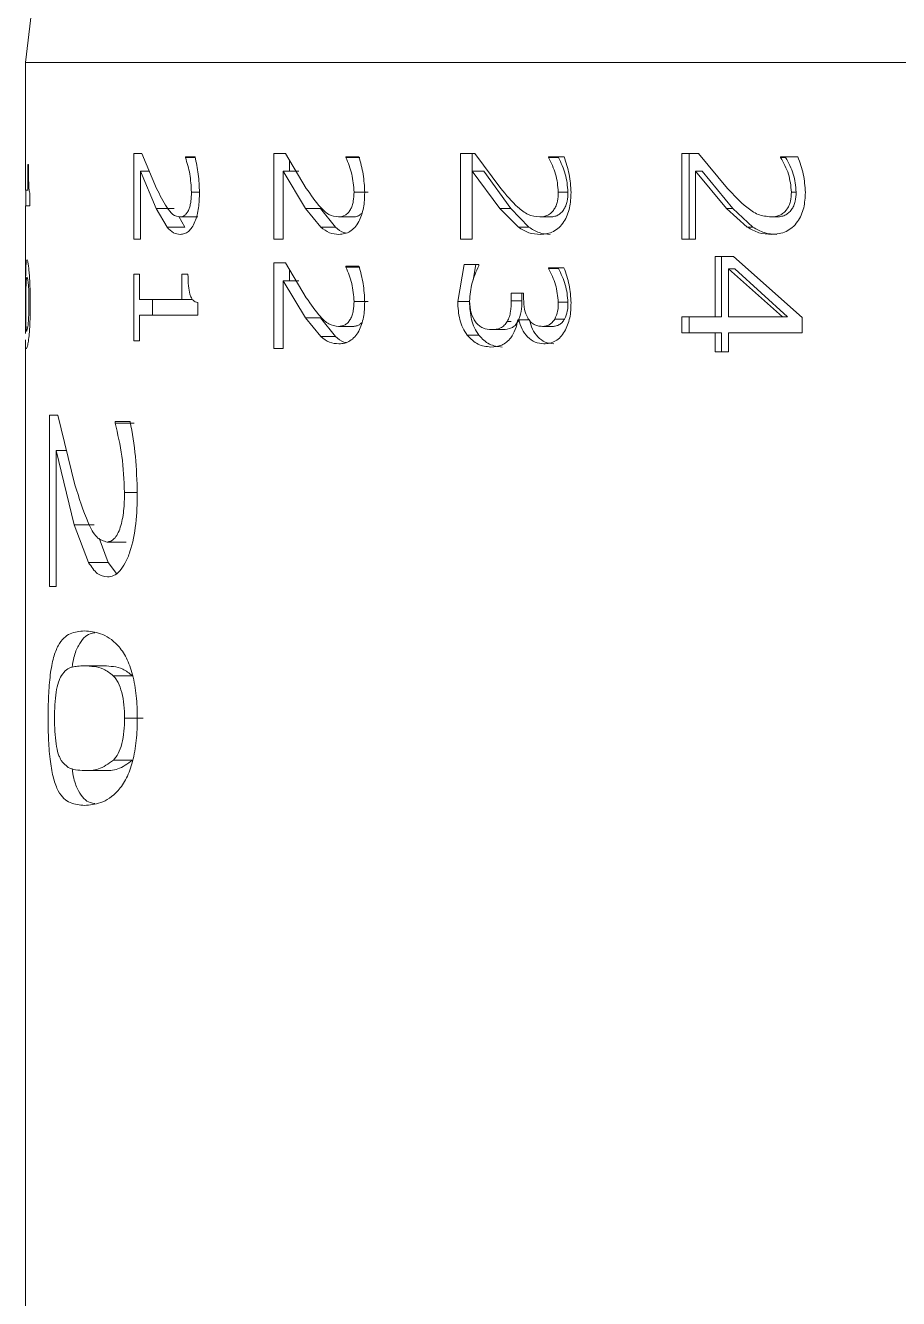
# Model space of a CAD drawing. Header units: millimetres. Extents: x 2 to 278, y 1 to 215.
# Drawn here: x 70.272 to 72.926, y 40.512 to 44.382 of the extents above; entities that cross this region are included whole.
import ezdxf

# ---------------------------------------------------------------- set-up
doc = ezdxf.new("R2010")
doc.units = ezdxf.units.MM

msp = doc.modelspace()

# ---------------------------------------------------------------- linework, layer by layer
at = {"color": 7, "linetype": 'Continuous', "lineweight": 18}
for p, q in [((70.3615, 45.013), (70.2716, 44.27)), ((70.2716, 44.27), (70.2716, 43.8819)), ((70.2735, 44.27), (70.2716, 44.27)), ((76.3041, 44.27), (70.2735, 44.27)), ((70.6011, 43.9929), (70.6256, 43.9929)), ((70.6011, 43.7324), (70.6011, 43.9929)), ((70.6256, 43.9929), (70.6705, 43.8869)), ((70.7578, 43.9832), (70.7873, 43.9832)), ((70.7578, 43.9806), (70.7578, 43.9832)), ((70.7878, 43.9806), (70.7578, 43.9806)), ((71.0264, 43.9929), (71.0618, 43.9929)), ((71.0264, 43.7324), (71.0264, 43.9929)), ((71.0618, 43.9929), (71.1255, 43.8869)), ((71.074, 43.939), (71.074, 43.9727)), ((71.2457, 43.9832), (71.2854, 43.9832)), ((71.2457, 43.9806), (71.2457, 43.9832)), ((71.2887, 43.9806), (71.2457, 43.9806)), ((71.5938, 43.9929), (71.638, 43.9929)), ((71.5938, 43.7324), (71.5938, 43.9929)), ((71.6295, 43.7324), (71.6295, 43.9929)), ((71.638, 43.9929), (71.7164, 43.8869)), ((71.8618, 43.9832), (71.9092, 43.9832)), ((71.8618, 43.9806), (71.8618, 43.9832)), ((71.8919, 43.9806), (71.8618, 43.9806)), ((71.8919, 43.9806), (71.8919, 43.9832)), ((72.2677, 43.9929), (72.3177, 43.9929)), ((72.2677, 43.7324), (72.2677, 43.9929)), ((72.2891, 43.7324), (72.2891, 43.9929)), ((72.3177, 43.9929), (72.4061, 43.8869)), ((72.5676, 43.9832), (72.6197, 43.9832)), ((72.5676, 43.9806), (72.5676, 43.9832)), ((72.5828, 43.9806), (72.5676, 43.9806)), ((72.5828, 43.9806), (72.5828, 43.9832)), ((70.2783, 43.9591), (70.2807, 43.9591)), ((70.2783, 43.8819), (70.2783, 43.9591)), ((70.6211, 43.939), (70.6211, 43.7324)), ((70.669, 43.826), (70.6211, 43.939)), ((70.6484, 43.939), (70.6211, 43.939)), ((71.0553, 43.939), (71.0553, 43.7324)), ((71.1234, 43.826), (71.0553, 43.939)), ((71.1023, 43.939), (71.0553, 43.939)), ((71.6299, 43.939), (71.6299, 43.7324)), ((71.7138, 43.826), (71.6299, 43.939)), ((71.6648, 43.939), (71.6299, 43.939)), ((71.7469, 43.826), (71.6648, 43.939)), ((72.3086, 43.939), (72.3086, 43.7324)), ((72.4031, 43.826), (72.3086, 43.939)), ((72.3292, 43.939), (72.3086, 43.939)), ((72.4218, 43.826), (72.3292, 43.939)), ((70.2716, 43.8819), (70.2783, 43.8819)), ((70.273, 43.8337), (70.273, 43.8819)), ((70.2853, 43.8727), (70.2853, 43.8337)), ((70.8, 43.8755), (70.7763, 43.8755)), ((71.3131, 43.8755), (71.2706, 43.8755)), ((71.9211, 43.8755), (71.8917, 43.8755)), ((72.6149, 43.8755), (72.6005, 43.8755)), ((70.2716, 43.8337), (70.2716, 43.4755)), ((70.2716, 43.8337), (70.2853, 43.8337)), ((70.7021, 43.7691), (70.669, 43.826)), ((70.7241, 43.826), (70.669, 43.826)), ((71.1696, 43.7691), (71.1234, 43.826)), ((71.169, 43.826), (71.1234, 43.826)), ((71.2142, 43.7691), (71.169, 43.826)), ((71.7702, 43.7691), (71.7138, 43.826)), ((71.7469, 43.826), (71.7138, 43.826)), ((71.8021, 43.7691), (71.7469, 43.826)), ((72.4661, 43.7691), (72.4031, 43.826)), ((72.4218, 43.826), (72.4031, 43.826)), ((72.4834, 43.7691), (72.4218, 43.826)), ((70.7566, 43.7691), (70.7383, 43.8011)), ((70.7952, 43.8), (70.7415, 43.8)), ((71.2671, 43.8), (71.2236, 43.8)), ((71.866, 43.8), (71.8354, 43.8)), ((72.5543, 43.8), (72.5385, 43.8)), ((70.7566, 43.7691), (70.7021, 43.7691)), ((71.2142, 43.7691), (71.1696, 43.7691)), ((71.8021, 43.7691), (71.7702, 43.7691)), ((72.4834, 43.7691), (72.4661, 43.7691)), ((70.6011, 43.7324), (70.6211, 43.7324)), ((71.0264, 43.7324), (71.0553, 43.7324)), ((71.5938, 43.7324), (71.6299, 43.7324)), ((72.2677, 43.7324), (72.3086, 43.7324)), ((71.0264, 43.6601), (71.0618, 43.6601)), ((71.0264, 43.3997), (71.0264, 43.6601)), ((71.0618, 43.6601), (71.1255, 43.5542)), ((72.3681, 43.6794), (72.4246, 43.6794)), ((72.3681, 43.4961), (72.3681, 43.6794)), ((72.3875, 43.4961), (72.3875, 43.6794)), ((72.4246, 43.6794), (72.6334, 43.4941)), ((70.6011, 43.6263), (70.6188, 43.6263)), ((70.6011, 43.4238), (70.6011, 43.6263)), ((70.6188, 43.6263), (70.6188, 43.5492)), ((70.7473, 43.6263), (70.7657, 43.6263)), ((70.7473, 43.5492), (70.7473, 43.6263)), ((71.074, 43.6062), (71.074, 43.6399)), ((71.2457, 43.6505), (71.2854, 43.6505)), ((71.2457, 43.6478), (71.2457, 43.6505)), ((71.2887, 43.6478), (71.2457, 43.6478)), ((71.5858, 43.5425), (71.6057, 43.6553)), ((71.6057, 43.6553), (71.6501, 43.6553)), ((71.633, 43.6082), (71.6411, 43.6553)), ((71.6501, 43.6553), (71.6501, 43.6514)), ((71.8618, 43.6456), (71.9089, 43.6456)), ((71.8618, 43.6431), (71.8618, 43.6456)), ((71.8618, 43.6431), (71.8919, 43.6431)), ((71.8919, 43.6431), (71.8919, 43.6456)), ((72.4095, 43.642), (72.4095, 43.4961)), ((72.5734, 43.4961), (72.4095, 43.642)), ((72.428, 43.642), (72.4095, 43.642)), ((72.5885, 43.4961), (72.428, 43.642)), ((71.0553, 43.6062), (71.0553, 43.3997)), ((71.1234, 43.4933), (71.0553, 43.6062)), ((71.1023, 43.6062), (71.0553, 43.6062)), ((70.6188, 43.5492), (70.7473, 43.5492)), ((70.6576, 43.5009), (70.6576, 43.5492)), ((70.7794, 43.5492), (70.7473, 43.5492)), ((71.3131, 43.5427), (71.2706, 43.5427)), ((71.5858, 43.5425), (71.6217, 43.5425)), ((71.7485, 43.5685), (71.786, 43.5685)), ((71.7485, 43.5454), (71.7485, 43.5685)), ((71.7485, 43.5454), (71.7809, 43.5454)), ((71.7809, 43.5454), (71.7809, 43.5685)), ((71.786, 43.5685), (71.786, 43.5509)), ((70.7952, 43.5399), (70.7952, 43.5009)), ((71.8917, 43.5407), (71.9211, 43.5407)), ((70.6188, 43.5009), (70.6188, 43.4238)), ((70.6188, 43.5009), (70.7952, 43.5009)), ((71.1696, 43.4363), (71.1234, 43.4933)), ((71.169, 43.4933), (71.1234, 43.4933)), ((71.2142, 43.4363), (71.169, 43.4933)), ((71.2671, 43.4672), (71.2236, 43.4672)), ((71.7366, 43.4821), (71.7487, 43.4821)), ((71.7685, 43.4876), (71.7717, 43.4876)), ((71.7717, 43.4876), (71.8036, 43.4876)), ((71.8434, 43.4672), (71.8738, 43.4672)), ((71.8809, 43.4893), (71.9106, 43.4893)), ((72.2677, 43.4961), (72.3681, 43.4961)), ((72.2677, 43.4479), (72.2677, 43.4961)), ((72.2891, 43.4479), (72.2891, 43.4961)), ((72.3875, 43.4961), (72.3681, 43.4961)), ((72.4095, 43.4961), (72.5734, 43.4961)), ((72.5885, 43.4961), (72.5734, 43.4961)), ((72.6334, 43.4941), (72.6334, 43.4479)), ((70.2716, 43.4259), (70.2716, 38.936)), ((70.2719, 43.4453), (70.2722, 43.4639)), ((70.2735, 43.4537), (70.2744, 43.4527)), ((71.2142, 43.4363), (71.1696, 43.4363)), ((71.6149, 43.4405), (71.6501, 43.4405)), ((71.6896, 43.4575), (71.7232, 43.4575)), ((72.2677, 43.4479), (72.3681, 43.4479)), ((72.3681, 43.39), (72.3681, 43.4479)), ((72.3875, 43.4479), (72.3681, 43.4479)), ((72.3875, 43.39), (72.3875, 43.4479)), ((72.4095, 43.4479), (72.4095, 43.39)), ((72.4095, 43.4479), (72.6334, 43.4479)), ((70.6011, 43.4238), (70.6188, 43.4238)), ((71.0264, 43.3997), (71.0553, 43.3997)), ((72.3681, 43.39), (72.4095, 43.39)), ((70.3446, 43.1973), (70.3696, 43.1973)), ((70.3446, 42.6765), (70.3446, 43.1973)), ((70.3696, 43.1973), (70.422, 42.9854)), ((70.5441, 43.178), (70.5902, 43.178)), ((70.5441, 43.1728), (70.5441, 43.178)), ((70.6018, 43.1728), (70.5441, 43.1728)), ((70.3648, 43.0896), (70.3648, 42.6765)), ((70.4201, 42.8637), (70.3648, 43.0896)), ((70.3963, 43.0896), (70.3648, 43.0896)), ((70.6105, 42.9625), (70.5728, 42.9625)), ((70.4635, 42.7497), (70.4201, 42.8637)), ((70.4805, 42.8637), (70.4201, 42.8637)), ((70.523, 42.7497), (70.4954, 42.8236)), ((70.5779, 42.8115), (70.5196, 42.8115)), ((70.523, 42.7497), (70.4635, 42.7497)), ((70.5487, 42.7165), (70.523, 42.7497)), ((70.3446, 42.6765), (70.3648, 42.6765)), ((70.5107, 42.4353), (70.451, 42.4353)), ((70.5965, 42.4052), (70.5386, 42.4052)), ((70.6299, 42.2762), (70.5728, 42.2762)), ((70.511, 42.117), (70.4513, 42.117)), ((70.5969, 42.1481), (70.539, 42.1481))]:
    msp.add_line(p, q, dxfattribs=at)
for points, knots in [([(70.7763, 43.8755), (70.7752, 43.8942), (70.7731, 43.9316), (70.7629, 43.9642), (70.7578, 43.9806)], [0, 0, 0, 0, 0.4997574, 1, 1, 1, 1]), ([(70.7873, 43.9832), (70.791, 43.9656), (70.7985, 43.9305), (70.7999, 43.8929), (70.8006, 43.8742)], [0, 0, 0, 0, 0.500032, 1, 1, 1, 1]), ([(71.2706, 43.8755), (71.2692, 43.8942), (71.2663, 43.9316), (71.2525, 43.9642), (71.2457, 43.9806)], [0, 0, 0, 0, 0.499757, 1, 1, 1, 1]), ([(71.2854, 43.9832), (71.2903, 43.9656), (71.3003, 43.9305), (71.3022, 43.8929), (71.3031, 43.8742)], [0, 0, 0, 0, 0.500032, 1, 1, 1, 1]), ([(71.8917, 43.8755), (71.89, 43.8942), (71.8865, 43.9316), (71.8701, 43.9642), (71.8618, 43.9806)], [0, 0, 0, 0, 0.499757, 1, 1, 1, 1]), ([(71.9211, 43.8755), (71.9194, 43.8941), (71.916, 43.9315), (71.8999, 43.9642), (71.8919, 43.9806)], [0, 0, 0, 0, 0.5005938, 1, 1, 1, 1]), ([(71.9092, 43.9832), (71.9151, 43.9656), (71.9269, 43.9305), (71.9292, 43.8929), (71.9303, 43.8742)], [0, 0, 0, 0, 0.500032, 1, 1, 1, 1]), ([(72.6005, 43.8755), (72.5986, 43.8942), (72.5948, 43.9316), (72.5767, 43.9642), (72.5676, 43.9806)], [0, 0, 0, 0, 0.499757, 1, 1, 1, 1]), ([(72.6149, 43.8755), (72.6131, 43.8941), (72.6094, 43.9315), (72.5917, 43.9642), (72.5828, 43.9806)], [0, 0, 0, 0, 0.5005938, 1, 1, 1, 1]), ([(72.6197, 43.9832), (72.6262, 43.9656), (72.6391, 43.9305), (72.6416, 43.8929), (72.6428, 43.8742)], [0, 0, 0, 0, 0.500032, 1, 1, 1, 1]), ([(70.2807, 43.9591), (70.2807, 43.9469), (70.2808, 43.9261), (70.2813, 43.9064), (70.2816, 43.8983)], [0, 0, 0, 0, 0.586701, 1, 1, 1, 1]), ([(70.2816, 43.8983), (70.2818, 43.8944), (70.2822, 43.8872), (70.283, 43.8788), (70.284, 43.8742), (70.2849, 43.8732), (70.2853, 43.8727)], [0, 0, 0, 0, 0.26977, 0.499699, 0.721453, 1, 1, 1, 1]), ([(70.6705, 43.8869), (70.6803, 43.867), (70.6949, 43.8373), (70.7191, 43.8045), (70.7341, 43.8015), (70.7415, 43.8)], [0, 0, 0, 0, 0.5010759, 0.7508625, 1, 1, 1, 1]), ([(70.7415, 43.8), (70.7466, 43.8008), (70.7542, 43.802), (70.763, 43.8119), (70.7683, 43.822), (70.7723, 43.8342), (70.7756, 43.852), (70.7761, 43.8661), (70.7763, 43.8755)], [0, 0, 0, 0, 0.249421, 0.372272, 0.499385, 0.621869, 0.74984, 1, 1, 1, 1]), ([(70.8006, 43.8742), (70.8002, 43.8586), (70.7993, 43.8275), (70.7901, 43.7907), (70.7782, 43.7678), (70.7673, 43.7553), (70.7551, 43.7481), (70.7467, 43.7473), (70.7424, 43.7469)], [0, 0, 0, 0, 0.250225, 0.499474, 0.626932, 0.749688, 0.871298, 1, 1, 1, 1]), ([(71.1255, 43.8869), (71.1392, 43.867), (71.1596, 43.8373), (71.1931, 43.8045), (71.2135, 43.8015), (71.2236, 43.8)], [0, 0, 0, 0, 0.501076, 0.750863, 1, 1, 1, 1]), ([(71.2236, 43.8), (71.2305, 43.8008), (71.2408, 43.802), (71.2527, 43.8119), (71.2598, 43.822), (71.2652, 43.8342), (71.2697, 43.852), (71.2703, 43.8661), (71.2706, 43.8755)], [0, 0, 0, 0, 0.249421, 0.372272, 0.499385, 0.621869, 0.74984, 1, 1, 1, 1]), ([(71.3031, 43.8742), (71.3025, 43.8586), (71.3014, 43.8275), (71.2891, 43.7907), (71.2732, 43.7678), (71.2586, 43.7553), (71.2421, 43.7481), (71.2307, 43.7473), (71.2248, 43.7469)], [0, 0, 0, 0, 0.2502252, 0.4994744, 0.6269322, 0.7496877, 0.8712984, 1, 1, 1, 1]), ([(71.7164, 43.8869), (71.7331, 43.867), (71.7581, 43.8373), (71.7986, 43.8045), (71.8232, 43.8015), (71.8354, 43.8)], [0, 0, 0, 0, 0.501076, 0.750863, 1, 1, 1, 1]), ([(71.8354, 43.8), (71.8437, 43.8008), (71.8561, 43.802), (71.8703, 43.8119), (71.8788, 43.822), (71.8852, 43.8342), (71.8906, 43.852), (71.8913, 43.8661), (71.8917, 43.8755)], [0, 0, 0, 0, 0.2494209, 0.3722717, 0.4993849, 0.6218691, 0.7498395, 1, 1, 1, 1]), ([(71.9303, 43.8742), (71.9296, 43.8586), (71.9282, 43.8275), (71.9137, 43.7907), (71.8947, 43.7678), (71.8773, 43.7553), (71.8576, 43.7481), (71.8439, 43.7473), (71.8369, 43.7469)], [0, 0, 0, 0, 0.250225, 0.499474, 0.626932, 0.749688, 0.871298, 1, 1, 1, 1]), ([(71.866, 43.8), (71.8701, 43.8002), (71.8781, 43.8007), (71.8898, 43.8046), (71.9001, 43.8119), (71.9085, 43.822), (71.9148, 43.8342), (71.92, 43.852), (71.9207, 43.8661), (71.9211, 43.8755)], [0, 0, 0, 0, 0.126623, 0.247579, 0.369496, 0.496368, 0.61913, 0.747881, 1, 1, 1, 1]), ([(72.4061, 43.8869), (72.4247, 43.867), (72.4526, 43.8373), (72.4977, 43.8045), (72.5249, 43.8015), (72.5385, 43.8)], [0, 0, 0, 0, 0.501076, 0.750863, 1, 1, 1, 1]), ([(72.5385, 43.8), (72.5476, 43.8008), (72.5613, 43.802), (72.5769, 43.8119), (72.5863, 43.822), (72.5934, 43.8342), (72.5993, 43.852), (72.6, 43.8661), (72.6005, 43.8755)], [0, 0, 0, 0, 0.249421, 0.372272, 0.499385, 0.621869, 0.74984, 1, 1, 1, 1]), ([(72.6428, 43.8742), (72.642, 43.8586), (72.6405, 43.8275), (72.6246, 43.7907), (72.6038, 43.7678), (72.5846, 43.7553), (72.5629, 43.7481), (72.5478, 43.7473), (72.5401, 43.7469)], [0, 0, 0, 0, 0.250225, 0.499474, 0.626932, 0.749688, 0.871298, 1, 1, 1, 1]), ([(72.5543, 43.8), (72.5588, 43.8002), (72.5677, 43.8007), (72.5805, 43.8046), (72.5919, 43.8119), (72.6011, 43.822), (72.608, 43.8342), (72.6138, 43.852), (72.6145, 43.8661), (72.6149, 43.8755)], [0, 0, 0, 0, 0.126623, 0.247579, 0.369496, 0.496368, 0.61913, 0.747881, 1, 1, 1, 1]), ([(71.2671, 43.8), (71.2705, 43.8002), (71.2772, 43.8008), (71.2863, 43.8041), (71.2911, 43.8087), (71.2933, 43.8107)], [0, 0, 0, 0, 0.3701323, 0.7236982, 1, 1, 1, 1]), ([(70.7424, 43.7469), (70.7352, 43.7477), (70.7207, 43.7492), (70.7083, 43.7625), (70.7021, 43.7691)], [0, 0, 0, 0, 0.499617, 1, 1, 1, 1]), ([(71.2248, 43.7469), (71.215, 43.7477), (71.1952, 43.7492), (71.1781, 43.7625), (71.1696, 43.7691)], [0, 0, 0, 0, 0.499617, 1, 1, 1, 1]), ([(71.2465, 43.751), (71.2443, 43.7514), (71.2325, 43.7531), (71.2224, 43.7619), (71.2142, 43.7691)], [0, 0, 0, 0, 0.18757, 1, 1, 1, 1]), ([(71.8369, 43.7469), (71.825, 43.7477), (71.8012, 43.7492), (71.7805, 43.7625), (71.7702, 43.7691)], [0, 0, 0, 0, 0.4996171, 1, 1, 1, 1]), ([(71.8674, 43.7469), (71.8558, 43.7477), (71.8324, 43.7494), (71.8122, 43.7625), (71.8021, 43.7691)], [0, 0, 0, 0, 0.499226, 1, 1, 1, 1]), ([(72.5401, 43.7469), (72.5269, 43.7477), (72.5006, 43.7492), (72.4776, 43.7625), (72.4661, 43.7691)], [0, 0, 0, 0, 0.499617, 1, 1, 1, 1]), ([(72.5558, 43.7469), (72.5429, 43.7477), (72.5171, 43.7494), (72.4946, 43.7625), (72.4834, 43.7691)], [0, 0, 0, 0, 0.4992261, 1, 1, 1, 1]), ([(70.2723, 43.6247), (70.2724, 43.632), (70.2727, 43.6466), (70.2732, 43.6561), (70.2735, 43.6598), (70.2735, 43.6598), (70.2741, 43.6671), (70.2751, 43.6684), (70.276, 43.6697)], [0, 0, 0, 0, 0.250513, 0.500177, 0.500531, 0.500629, 0.500675, 1, 1, 1, 1]), ([(70.276, 43.6697), (70.2771, 43.6683), (70.2786, 43.6662), (70.2811, 43.65), (70.2833, 43.6276), (70.2857, 43.5903), (70.2861, 43.5551), (70.2862, 43.5375)], [0, 0, 0, 0, 0.249915, 0.373966, 0.500703, 0.750266, 1, 1, 1, 1]), ([(70.2719, 43.5442), (70.2719, 43.5586), (70.2719, 43.5874), (70.2721, 43.6123), (70.2723, 43.6247)], [0, 0, 0, 0, 0.500897, 1, 1, 1, 1]), ([(70.7657, 43.6263), (70.7659, 43.6141), (70.7663, 43.5933), (70.7699, 43.5737), (70.7715, 43.5655)], [0, 0, 0, 0, 0.586701, 1, 1, 1, 1]), ([(71.2706, 43.5427), (71.2692, 43.5614), (71.2663, 43.5988), (71.2525, 43.6315), (71.2457, 43.6478)], [0, 0, 0, 0, 0.499757, 1, 1, 1, 1]), ([(71.2854, 43.6505), (71.2903, 43.6329), (71.3003, 43.5977), (71.3022, 43.5602), (71.3031, 43.5414)], [0, 0, 0, 0, 0.500032, 1, 1, 1, 1]), ([(71.6501, 43.6514), (71.6422, 43.6345), (71.6265, 43.601), (71.6234, 43.5629), (71.6218, 43.5441)], [0, 0, 0, 0, 0.506063, 1, 1, 1, 1]), ([(71.8917, 43.5407), (71.8899, 43.5588), (71.8864, 43.5953), (71.8701, 43.6271), (71.8618, 43.6431)], [0, 0, 0, 0, 0.495996, 1, 1, 1, 1]), ([(71.9211, 43.5407), (71.9194, 43.5588), (71.916, 43.5952), (71.8999, 43.627), (71.8919, 43.6431)], [0, 0, 0, 0, 0.4968586, 1, 1, 1, 1]), ([(71.9089, 43.6456), (71.9149, 43.6284), (71.9268, 43.594), (71.9291, 43.5571), (71.9303, 43.5387)], [0, 0, 0, 0, 0.500065, 1, 1, 1, 1]), ([(70.2732, 43.5869), (70.2731, 43.5827), (70.273, 43.5744), (70.2728, 43.5557), (70.2728, 43.5412), (70.2728, 43.5315)], [0, 0, 0, 0, 0.251607, 0.499623, 1, 1, 1, 1]), ([(70.2761, 43.6167), (70.2755, 43.6161), (70.2745, 43.6151), (70.2736, 43.6018), (70.2733, 43.5919), (70.2732, 43.5869)], [0, 0, 0, 0, 0.499421, 0.74771, 1, 1, 1, 1]), ([(70.2823, 43.5381), (70.2822, 43.5493), (70.2821, 43.5662), (70.2812, 43.5859), (70.2803, 43.5979), (70.2793, 43.607), (70.2778, 43.6151), (70.2768, 43.616), (70.2761, 43.6167)], [0, 0, 0, 0, 0.249293, 0.373882, 0.499552, 0.618742, 0.743814, 1, 1, 1, 1]), ([(70.2724, 43.454), (70.2722, 43.468), (70.2719, 43.496), (70.2719, 43.5282), (70.2719, 43.5442)], [0, 0, 0, 0, 0.500294, 1, 1, 1, 1]), ([(70.7715, 43.5655), (70.7729, 43.5616), (70.7756, 43.5544), (70.7809, 43.546), (70.7876, 43.5414), (70.7925, 43.5405), (70.7952, 43.5399)], [0, 0, 0, 0, 0.26977, 0.499699, 0.721453, 1, 1, 1, 1]), ([(71.1255, 43.5542), (71.1392, 43.5343), (71.1596, 43.5045), (71.1931, 43.4717), (71.2135, 43.4687), (71.2236, 43.4672)], [0, 0, 0, 0, 0.501076, 0.750863, 1, 1, 1, 1]), ([(71.2236, 43.4672), (71.2305, 43.468), (71.2408, 43.4692), (71.2527, 43.4791), (71.2598, 43.4892), (71.2652, 43.5014), (71.2697, 43.5192), (71.2703, 43.5333), (71.2706, 43.5427)], [0, 0, 0, 0, 0.249421, 0.372272, 0.499385, 0.621869, 0.74984, 1, 1, 1, 1]), ([(71.6149, 43.4405), (71.61, 43.4477), (71.6004, 43.462), (71.5884, 43.4964), (71.5869, 43.5241), (71.5858, 43.5425)], [0, 0, 0, 0, 0.250187, 0.5004476, 1, 1, 1, 1]), ([(71.6501, 43.4405), (71.6454, 43.4477), (71.6359, 43.462), (71.6242, 43.4965), (71.6227, 43.5241), (71.6217, 43.5425)], [0, 0, 0, 0, 0.2490601, 0.4992178, 1, 1, 1, 1]), ([(71.6218, 43.5441), (71.6225, 43.5318), (71.6239, 43.5088), (71.6346, 43.4896), (71.6396, 43.4807)], [0, 0, 0, 0, 0.531205, 1, 1, 1, 1]), ([(71.7366, 43.4821), (71.7389, 43.4869), (71.7436, 43.4965), (71.7477, 43.5181), (71.7481, 43.5345), (71.7485, 43.5454)], [0, 0, 0, 0, 0.2520863, 0.4997244, 1, 1, 1, 1]), ([(71.7692, 43.4821), (71.773, 43.4921), (71.7807, 43.5123), (71.7808, 43.5343), (71.7809, 43.5454)], [0, 0, 0, 0, 0.497582, 1, 1, 1, 1]), ([(71.786, 43.5509), (71.7865, 43.54), (71.7875, 43.52), (71.7959, 43.4961), (71.8066, 43.4812), (71.8173, 43.4728), (71.8299, 43.4682), (71.8387, 43.4675), (71.8434, 43.4672)], [0, 0, 0, 0, 0.270809, 0.499726, 0.6270901, 0.7498317, 0.8648121, 1, 1, 1, 1]), ([(70.2728, 43.5315), (70.2728, 43.5179), (70.2729, 43.4906), (70.2733, 43.466), (70.2735, 43.4537)], [0, 0, 0, 0, 0.499901, 1, 1, 1, 1]), ([(70.2805, 43.483), (70.2811, 43.4911), (70.2821, 43.5072), (70.2822, 43.5278), (70.2823, 43.5381)], [0, 0, 0, 0, 0.499541, 1, 1, 1, 1]), ([(70.2862, 43.5375), (70.2861, 43.5206), (70.2859, 43.4953), (70.2845, 43.4644), (70.2835, 43.4516), (70.283, 43.445)], [0, 0, 0, 0, 0.499334, 0.745263, 1, 1, 1, 1]), ([(71.3031, 43.5414), (71.3025, 43.5258), (71.3014, 43.4947), (71.2891, 43.4579), (71.2732, 43.435), (71.2586, 43.4225), (71.2421, 43.4153), (71.2307, 43.4145), (71.2248, 43.4141)], [0, 0, 0, 0, 0.250225, 0.499474, 0.626932, 0.749688, 0.871298, 1, 1, 1, 1]), ([(71.8809, 43.4893), (71.8844, 43.4974), (71.8913, 43.5136), (71.8916, 43.5316), (71.8917, 43.5407)], [0, 0, 0, 0, 0.4988964, 1, 1, 1, 1]), ([(71.9106, 43.4893), (71.9139, 43.4974), (71.9207, 43.5137), (71.921, 43.5316), (71.9211, 43.5407)], [0, 0, 0, 0, 0.4982279, 1, 1, 1, 1]), ([(71.9303, 43.5387), (71.93, 43.5233), (71.9294, 43.4925), (71.917, 43.4651), (71.9108, 43.4514)], [0, 0, 0, 0, 0.5010319, 1, 1, 1, 1]), ([(70.2717, 43.4755), (70.2716, 43.4713), (70.2716, 43.458), (70.272, 43.4556), (70.2724, 43.454)], [0, 0, 0, 0, 0.318099, 1, 1, 1, 1]), ([(70.2744, 43.4527), (70.2753, 43.4533), (70.2766, 43.4542), (70.2789, 43.4658), (70.28, 43.4773), (70.2805, 43.483)], [0, 0, 0, 0, 0.5003447, 0.7524202, 1, 1, 1, 1]), ([(71.2671, 43.4672), (71.2705, 43.4675), (71.2772, 43.468), (71.2863, 43.4714), (71.2911, 43.4759), (71.2933, 43.4779)], [0, 0, 0, 0, 0.370132, 0.723698, 1, 1, 1, 1]), ([(71.6396, 43.4807), (71.6432, 43.4768), (71.65, 43.4694), (71.6665, 43.459), (71.6802, 43.4581), (71.6896, 43.4575)], [0, 0, 0, 0, 0.265554, 0.500692, 1, 1, 1, 1]), ([(71.6896, 43.4575), (71.6986, 43.4582), (71.712, 43.4591), (71.7278, 43.47), (71.7336, 43.478), (71.7366, 43.4821)], [0, 0, 0, 0, 0.499616, 0.74405, 1, 1, 1, 1]), ([(71.7232, 43.4575), (71.7321, 43.4582), (71.7452, 43.4592), (71.7607, 43.47), (71.7663, 43.478), (71.7692, 43.4821)], [0, 0, 0, 0, 0.497626, 0.742325, 1, 1, 1, 1]), ([(71.7685, 43.4876), (71.7664, 43.4773), (71.7623, 43.4573), (71.7521, 43.4406), (71.7472, 43.4326)], [0, 0, 0, 0, 0.518306, 1, 1, 1, 1]), ([(71.8474, 43.4141), (71.8384, 43.4151), (71.8203, 43.4172), (71.7975, 43.4346), (71.7798, 43.4582), (71.7744, 43.4778), (71.7717, 43.4876)], [0, 0, 0, 0, 0.249905, 0.499757, 0.750025, 1, 1, 1, 1]), ([(71.8777, 43.4141), (71.8689, 43.4152), (71.8512, 43.4172), (71.8288, 43.4347), (71.8115, 43.4583), (71.8062, 43.4778), (71.8036, 43.4876)], [0, 0, 0, 0, 0.247716, 0.496689, 0.747806, 1, 1, 1, 1]), ([(71.8434, 43.4672), (71.8474, 43.4675), (71.8547, 43.4681), (71.8651, 43.4721), (71.8739, 43.4793), (71.8785, 43.4858), (71.8809, 43.4893)], [0, 0, 0, 0, 0.269871, 0.50161, 0.734841, 1, 1, 1, 1]), ([(71.8738, 43.4672), (71.8777, 43.4675), (71.8849, 43.4681), (71.895, 43.4722), (71.9037, 43.4793), (71.9082, 43.4858), (71.9106, 43.4893)], [0, 0, 0, 0, 0.269462, 0.49794, 0.736239, 1, 1, 1, 1]), ([(70.274, 43.3997), (70.273, 43.3998), (70.2715, 43.4), (70.2718, 43.4197), (70.2718, 43.4259)], [0, 0, 0, 0, 0.68738, 1, 1, 1, 1]), ([(70.283, 43.445), (70.2822, 43.4369), (70.2805, 43.4204), (70.277, 43.402), (70.2752, 43.4006), (70.274, 43.3997)], [0, 0, 0, 0, 0.248488, 0.499989, 1, 1, 1, 1]), ([(71.2248, 43.4141), (71.215, 43.4149), (71.1952, 43.4165), (71.1781, 43.4297), (71.1696, 43.4363)], [0, 0, 0, 0, 0.499617, 1, 1, 1, 1]), ([(71.2465, 43.4182), (71.2443, 43.4186), (71.2325, 43.4203), (71.2224, 43.4291), (71.2142, 43.4363)], [0, 0, 0, 0, 0.18757, 1, 1, 1, 1]), ([(71.6869, 43.4045), (71.6732, 43.4059), (71.6458, 43.4088), (71.6252, 43.43), (71.6149, 43.4405)], [0, 0, 0, 0, 0.50013, 1, 1, 1, 1]), ([(71.7206, 43.4045), (71.7072, 43.406), (71.6803, 43.4089), (71.6602, 43.43), (71.6501, 43.4405)], [0, 0, 0, 0, 0.498564, 1, 1, 1, 1]), ([(71.7472, 43.4326), (71.743, 43.428), (71.7348, 43.419), (71.7148, 43.4064), (71.6981, 43.4053), (71.6869, 43.4045)], [0, 0, 0, 0, 0.257463, 0.500796, 1, 1, 1, 1]), ([(71.9108, 43.4514), (71.9069, 43.4458), (71.8992, 43.4346), (71.8837, 43.4224), (71.866, 43.4152), (71.8536, 43.4145), (71.8474, 43.4141)], [0, 0, 0, 0, 0.253955, 0.499903, 0.749753, 1, 1, 1, 1]), ([(70.5728, 42.9625), (70.5711, 42.9999), (70.5676, 43.0747), (70.5519, 43.1401), (70.5441, 43.1728)], [0, 0, 0, 0, 0.4997566, 1, 1, 1, 1]), ([(70.5902, 43.178), (70.5962, 43.1429), (70.6082, 43.0725), (70.6105, 42.9975), (70.6117, 42.96)], [0, 0, 0, 0, 0.500032, 1, 1, 1, 1]), ([(70.422, 42.9854), (70.4346, 42.9457), (70.4533, 42.8861), (70.4869, 42.8206), (70.5087, 42.8145), (70.5196, 42.8115)], [0, 0, 0, 0, 0.501082, 0.750868, 1, 1, 1, 1]), ([(70.5196, 42.8115), (70.5272, 42.8132), (70.5385, 42.8156), (70.552, 42.8354), (70.5602, 42.8556), (70.5664, 42.8799), (70.5717, 42.9155), (70.5724, 42.9438), (70.5728, 42.9625)], [0, 0, 0, 0, 0.2490713, 0.3723088, 0.4992995, 0.6217846, 0.7497869, 1, 1, 1, 1]), ([(70.6117, 42.96), (70.611, 42.9288), (70.6096, 42.8665), (70.5946, 42.793), (70.5757, 42.7472), (70.5585, 42.722), (70.5397, 42.7077), (70.5272, 42.7062), (70.5209, 42.7054)], [0, 0, 0, 0, 0.250227, 0.499473, 0.626921, 0.749677, 0.874776, 1, 1, 1, 1]), ([(70.5209, 42.7054), (70.5103, 42.7071), (70.489, 42.7104), (70.472, 42.7366), (70.4635, 42.7497)], [0, 0, 0, 0, 0.500071, 1, 1, 1, 1]), ([(70.3404, 42.2762), (70.3405, 42.2876), (70.3406, 42.3104), (70.3421, 42.3554), (70.3463, 42.4097), (70.3564, 42.4633), (70.3757, 42.5104), (70.4063, 42.5376), (70.4361, 42.5401), (70.451, 42.5414)], [0, 0, 0, 0, 0.062651, 0.125276, 0.250128, 0.374852, 0.499804, 0.749563, 1, 1, 1, 1]), ([(70.4134, 42.4313), (70.4151, 42.4414), (70.4198, 42.4698), (70.4373, 42.5091), (70.4586, 42.5324), (70.478, 42.5351), (70.483, 42.5358)], [0, 0, 0, 0, 0.130654, 0.366592, 0.836033, 1, 1, 1, 1]), ([(70.451, 42.5414), (70.4669, 42.5401), (70.4988, 42.5374), (70.5449, 42.5106), (70.5789, 42.4626), (70.5989, 42.4092), (70.6101, 42.3446), (70.6112, 42.299), (70.6117, 42.2762)], [0, 0, 0, 0, 0.249347, 0.498929, 0.628792, 0.749703, 0.874971, 1, 1, 1, 1]), ([(70.451, 42.4353), (70.4439, 42.4351), (70.4308, 42.4347), (70.4127, 42.4317), (70.396, 42.4256), (70.386, 42.4124), (70.381, 42.4058)], [0, 0, 0, 0, 0.272659, 0.500274, 0.750253, 1, 1, 1, 1]), ([(70.5386, 42.4052), (70.5287, 42.413), (70.509, 42.4285), (70.4791, 42.4336), (70.4607, 42.4347), (70.451, 42.4353)], [0, 0, 0, 0, 0.325357, 0.644817, 1, 1, 1, 1]), ([(70.5965, 42.4052), (70.5868, 42.413), (70.5676, 42.4285), (70.5383, 42.4336), (70.5202, 42.4347), (70.5107, 42.4353)], [0, 0, 0, 0, 0.3256678, 0.645012, 1, 1, 1, 1]), ([(70.381, 42.4058), (70.3777, 42.3996), (70.3713, 42.3874), (70.3642, 42.3564), (70.3605, 42.3173), (70.3602, 42.2899), (70.3601, 42.2762)], [0, 0, 0, 0, 0.250209, 0.499842, 0.749528, 1, 1, 1, 1]), ([(70.5728, 42.2762), (70.5725, 42.2897), (70.572, 42.3168), (70.5654, 42.3553), (70.5555, 42.3808), (70.5462, 42.3963), (70.5411, 42.4022), (70.5386, 42.4052)], [0, 0, 0, 0, 0.250235, 0.499898, 0.749422, 0.874667, 1, 1, 1, 1]), ([(70.4513, 42.0109), (70.4363, 42.0122), (70.4065, 42.0148), (70.3756, 42.0415), (70.3564, 42.0897), (70.3464, 42.1434), (70.3412, 42.2077), (70.3407, 42.2533), (70.3404, 42.2762)], [0, 0, 0, 0, 0.250488, 0.500302, 0.629631, 0.750037, 0.874893, 1, 1, 1, 1]), ([(70.3601, 42.2762), (70.3602, 42.2626), (70.3605, 42.2356), (70.3642, 42.197), (70.3699, 42.1715), (70.3756, 42.1561), (70.3789, 42.1505), (70.3805, 42.1476)], [0, 0, 0, 0, 0.250253, 0.499973, 0.749427, 0.874667, 1, 1, 1, 1]), ([(70.6117, 42.2762), (70.6116, 42.2648), (70.6113, 42.242), (70.608, 42.197), (70.5991, 42.1437), (70.5792, 42.0905), (70.5453, 42.0426), (70.4993, 42.0149), (70.4673, 42.0123), (70.4513, 42.0109)], [0, 0, 0, 0, 0.062656, 0.125283, 0.250134, 0.369792, 0.499748, 0.749555, 1, 1, 1, 1]), ([(70.539, 42.1481), (70.544, 42.1543), (70.5539, 42.1668), (70.5656, 42.1976), (70.572, 42.2359), (70.5725, 42.2627), (70.5728, 42.2762)], [0, 0, 0, 0, 0.250242, 0.499923, 0.749657, 1, 1, 1, 1]), ([(70.3805, 42.1476), (70.3872, 42.1396), (70.4005, 42.1237), (70.4243, 42.1186), (70.4419, 42.1176), (70.4513, 42.117)], [0, 0, 0, 0, 0.326711, 0.643514, 1, 1, 1, 1]), ([(70.4828, 42.0166), (70.4779, 42.0173), (70.4586, 42.0199), (70.4372, 42.0428), (70.4196, 42.0836), (70.4148, 42.1126), (70.4132, 42.1228)], [0, 0, 0, 0, 0.158551, 0.626259, 0.869522, 1, 1, 1, 1]), ([(70.4513, 42.117), (70.4652, 42.1167), (70.4929, 42.1162), (70.5236, 42.1375), (70.539, 42.1481)], [0, 0, 0, 0, 0.50116, 1, 1, 1, 1]), ([(70.511, 42.117), (70.5246, 42.1167), (70.5517, 42.1162), (70.5818, 42.1375), (70.5969, 42.1481)], [0, 0, 0, 0, 0.500896, 1, 1, 1, 1])]:
    msp.add_open_spline(points, degree=3, knots=knots, dxfattribs=at)

doc.saveas('drawing.dxf')
